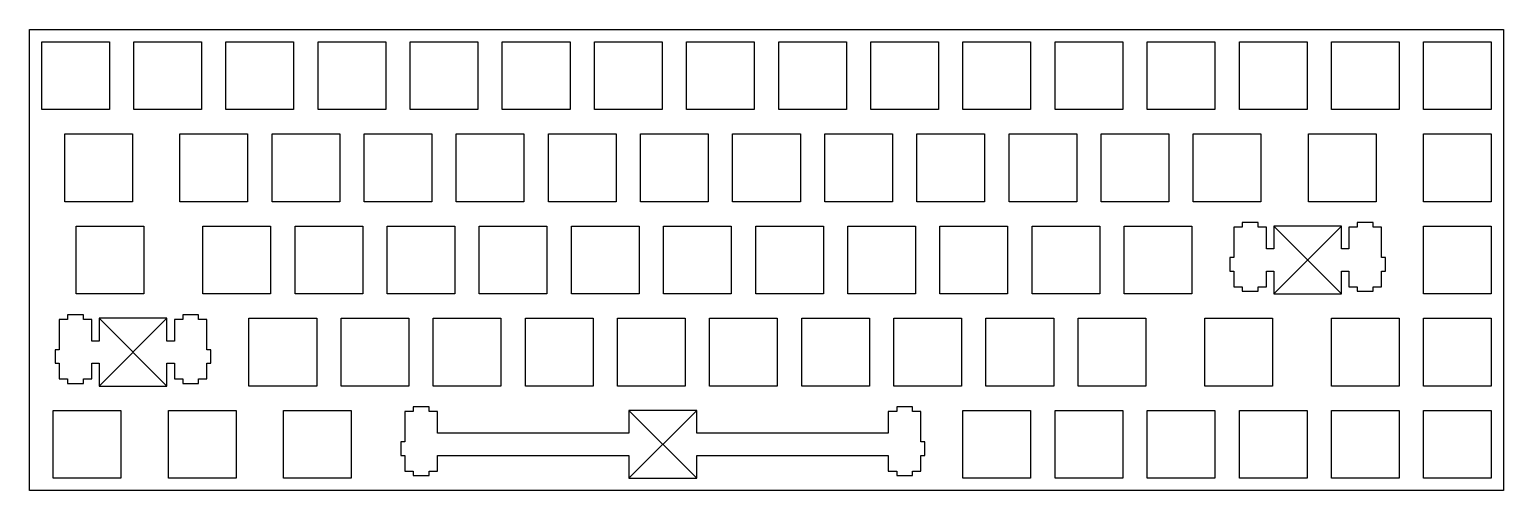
# Model space of a CAD drawing. Extents: x 0 to 305, y 0 to 96.
import ezdxf

# ---------------------------------------------------------------- set-up
doc = ezdxf.new("R2010")
doc.units = 0
doc.header["$MEASUREMENT"] = 0

msp = doc.modelspace()

# ---------------------------------------------------------------- linework, layer by layer
at = {"color": 0}
for p, q in [((0.09508, 95.5075), (304.895, 95.5075)), ((0.09508, 0.25769), (0.09508, 95.5075)), ((304.895, 95.5075), (304.895, 0.25769)), ((2.61965, 92.9831), (16.6192, 92.9831)), ((2.61965, 78.9838), (2.61965, 92.9831)), ((16.6192, 92.9831), (16.6192, 78.9838)), ((21.6697, 92.9831), (35.669, 92.9831)), ((21.6697, 78.9838), (21.6697, 92.9831)), ((35.669, 92.9831), (35.669, 78.9838)), ((40.7197, 92.9831), (54.719, 92.9831)), ((40.7197, 78.9838), (40.7197, 92.9831)), ((54.719, 92.9831), (54.719, 78.9838)), ((59.7697, 92.9831), (73.769, 92.9831)), ((59.7697, 78.9838), (59.7697, 92.9831)), ((73.769, 92.9831), (73.769, 78.9838)), ((78.8197, 92.9831), (92.819, 92.9831)), ((78.8197, 78.9838), (78.8197, 92.9831)), ((92.819, 92.9831), (92.819, 78.9838)), ((97.8683, 92.9831), (111.869, 92.9831)), ((97.8683, 78.9838), (97.8683, 92.9831)), ((111.869, 92.9831), (111.869, 78.9838)), ((116.918, 92.9831), (130.919, 92.9831)), ((116.918, 78.9838), (116.918, 92.9831)), ((130.919, 92.9831), (130.919, 78.9838)), ((135.97, 92.9831), (149.969, 92.9831)), ((135.97, 78.9838), (135.97, 92.9831)), ((149.969, 92.9831), (149.969, 78.9838)), ((155.02, 92.9831), (169.019, 92.9831)), ((155.02, 78.9838), (155.02, 92.9831)), ((169.019, 92.9831), (169.019, 78.9838)), ((174.07, 92.9831), (188.069, 92.9831)), ((174.07, 78.9838), (174.07, 92.9831)), ((188.069, 92.9831), (188.069, 78.9838)), ((193.12, 92.9831), (207.119, 92.9831)), ((193.12, 78.9838), (193.12, 92.9831)), ((207.119, 92.9831), (207.119, 78.9838)), ((212.17, 92.9831), (226.169, 92.9831)), ((212.17, 78.9838), (212.17, 92.9831)), ((226.169, 92.9831), (226.169, 78.9838)), ((231.22, 92.9831), (245.219, 92.9831)), ((231.22, 78.9838), (231.22, 92.9831)), ((245.219, 92.9831), (245.219, 78.9838)), ((250.27, 92.9831), (264.269, 92.9831)), ((250.27, 78.9838), (250.27, 92.9831)), ((264.269, 92.9831), (264.269, 78.9838)), ((269.32, 92.9831), (283.319, 92.9831)), ((269.32, 78.9838), (269.32, 92.9831)), ((283.319, 92.9831), (283.319, 78.9838)), ((288.37, 92.9831), (302.369, 92.9831)), ((288.37, 78.9838), (288.37, 92.9831)), ((302.369, 92.9831), (302.369, 78.9838)), ((16.6192, 78.9838), (2.61965, 78.9838)), ((35.669, 78.9838), (21.6697, 78.9838)), ((54.719, 78.9838), (40.7197, 78.9838)), ((73.769, 78.9838), (59.7697, 78.9838)), ((92.819, 78.9838), (78.8197, 78.9838)), ((111.869, 78.9838), (97.8683, 78.9838)), ((130.919, 78.9838), (116.918, 78.9838)), ((149.969, 78.9838), (135.97, 78.9838)), ((169.019, 78.9838), (155.02, 78.9838)), ((188.069, 78.9838), (174.07, 78.9838)), ((207.119, 78.9838), (193.12, 78.9838)), ((226.169, 78.9838), (212.17, 78.9838)), ((245.219, 78.9838), (231.22, 78.9838)), ((264.269, 78.9838), (250.27, 78.9838)), ((283.319, 78.9838), (269.32, 78.9838)), ((302.369, 78.9838), (288.37, 78.9838)), ((7.38216, 73.9331), (21.3817, 73.9331)), ((7.38216, 59.9338), (7.38216, 73.9331)), ((21.3817, 73.9331), (21.3817, 59.9338)), ((31.1947, 73.9331), (45.194, 73.9331)), ((31.1947, 59.9338), (31.1947, 73.9331)), ((45.194, 73.9331), (45.194, 59.9338)), ((50.2447, 73.9331), (64.244, 73.9331)), ((50.2447, 59.9338), (50.2447, 73.9331)), ((64.244, 73.9331), (64.244, 59.9338)), ((69.2947, 73.9331), (83.294, 73.9331)), ((69.2947, 59.9338), (69.2947, 73.9331)), ((83.294, 73.9331), (83.294, 59.9338)), ((88.3447, 73.9331), (102.344, 73.9331)), ((88.3447, 59.9338), (88.3447, 73.9331)), ((102.344, 73.9331), (102.344, 59.9338)), ((107.395, 73.9331), (121.394, 73.9331)), ((107.395, 59.9338), (107.395, 73.9331)), ((121.394, 73.9331), (121.394, 59.9338)), ((126.445, 73.9331), (140.444, 73.9331)), ((126.445, 59.9338), (126.445, 73.9331)), ((140.444, 73.9331), (140.444, 59.9338)), ((145.495, 73.9331), (159.494, 73.9331)), ((145.495, 59.9338), (145.495, 73.9331)), ((159.494, 73.9331), (159.494, 59.9338)), ((164.545, 73.9331), (178.544, 73.9331)), ((164.545, 59.9338), (164.545, 73.9331)), ((178.544, 73.9331), (178.544, 59.9338)), ((183.595, 73.9331), (197.594, 73.9331)), ((183.595, 59.9338), (183.595, 73.9331)), ((197.594, 73.9331), (197.594, 59.9338)), ((202.645, 73.9331), (216.644, 73.9331)), ((202.645, 59.9338), (202.645, 73.9331)), ((216.644, 73.9331), (216.644, 59.9338)), ((221.695, 73.9331), (235.694, 73.9331)), ((221.695, 59.9338), (221.695, 73.9331)), ((235.694, 73.9331), (235.694, 59.9338)), ((240.745, 73.9331), (254.744, 73.9331)), ((240.745, 59.9338), (240.745, 73.9331)), ((254.744, 73.9331), (254.744, 59.9338)), ((264.557, 73.9331), (278.557, 73.9331)), ((264.557, 59.9338), (264.557, 73.9331)), ((278.557, 73.9331), (278.557, 59.9338)), ((288.37, 73.9331), (302.369, 73.9331)), ((288.37, 59.9338), (288.37, 73.9331)), ((302.369, 73.9331), (302.369, 59.9338)), ((21.3817, 59.9338), (7.38216, 59.9338)), ((45.194, 59.9338), (31.1947, 59.9338)), ((64.244, 59.9338), (50.2447, 59.9338)), ((83.294, 59.9338), (69.2947, 59.9338)), ((102.344, 59.9338), (88.3447, 59.9338)), ((121.394, 59.9338), (107.395, 59.9338)), ((140.444, 59.9338), (126.445, 59.9338)), ((159.494, 59.9338), (145.495, 59.9338)), ((178.544, 59.9338), (164.545, 59.9338)), ((197.594, 59.9338), (183.595, 59.9338)), ((216.644, 59.9338), (202.645, 59.9338)), ((235.694, 59.9338), (221.695, 59.9338)), ((254.744, 59.9338), (240.745, 59.9338)), ((278.557, 59.9338), (264.557, 59.9338)), ((302.369, 59.9338), (288.37, 59.9338)), ((9.76203, 54.8831), (23.7629, 54.8831)), ((9.76203, 40.8838), (9.76203, 54.8831)), ((23.7629, 54.8831), (23.7629, 40.8838)), ((35.9572, 54.8831), (49.9565, 54.8831)), ((35.9572, 40.8838), (35.9572, 54.8831)), ((49.9565, 54.8831), (49.9565, 40.8838)), ((55.0072, 54.8831), (69.0065, 54.8831)), ((55.0072, 40.8838), (55.0072, 54.8831)), ((69.0065, 54.8831), (69.0065, 40.8838)), ((74.0572, 54.8831), (88.0565, 54.8831)), ((74.0572, 40.8838), (74.0572, 54.8831)), ((88.0565, 54.8831), (88.0565, 40.8838)), ((93.1072, 54.8831), (107.107, 54.8831)), ((93.1072, 40.8838), (93.1072, 54.8831)), ((107.107, 54.8831), (107.107, 40.8838)), ((112.157, 54.8831), (126.157, 54.8831)), ((112.157, 40.8838), (112.157, 54.8831)), ((126.157, 54.8831), (126.157, 40.8838)), ((131.207, 54.8831), (145.207, 54.8831)), ((131.207, 40.8838), (131.207, 54.8831)), ((145.207, 54.8831), (145.207, 40.8838)), ((150.257, 54.8831), (164.257, 54.8831)), ((150.257, 40.8838), (150.257, 54.8831)), ((164.257, 54.8831), (164.257, 40.8838)), ((169.307, 54.8831), (183.307, 54.8831)), ((169.307, 40.8838), (169.307, 54.8831)), ((183.307, 54.8831), (183.307, 40.8838)), ((188.357, 54.8831), (202.357, 54.8831)), ((188.357, 40.8838), (188.357, 54.8831)), ((202.357, 54.8831), (202.357, 40.8838)), ((207.407, 54.8831), (221.407, 54.8831)), ((207.407, 40.8838), (207.407, 54.8831)), ((221.407, 54.8831), (221.407, 40.8838)), ((226.457, 54.8831), (240.457, 54.8831)), ((226.457, 40.8838), (226.457, 54.8831)), ((240.457, 54.8831), (240.457, 40.8838)), ((254.163, 55.6342), (250.862, 55.6342)), ((250.862, 55.6342), (250.862, 54.6531)), ((254.163, 54.6531), (254.163, 55.6342)), ((271.413, 54.8831), (257.412, 54.8831)), ((257.412, 54.8831), (257.412, 50.1841)), ((271.413, 50.1841), (271.413, 54.8831)), ((277.963, 55.6342), (274.664, 55.6342)), ((274.664, 55.6342), (274.664, 54.6531)), ((277.963, 54.6531), (277.963, 55.6342)), ((288.37, 54.8831), (302.369, 54.8831)), ((288.37, 40.8838), (288.37, 54.8831)), ((302.369, 54.8831), (302.369, 40.8838)), ((250.862, 54.6531), (249.137, 54.6531)), ((249.137, 54.6531), (249.137, 48.3832)), ((255.888, 54.6531), (254.163, 54.6531)), ((255.888, 50.1841), (255.888, 54.6531)), ((274.664, 54.6531), (272.937, 54.6531)), ((272.937, 54.6531), (272.937, 50.1841)), ((279.688, 54.6531), (277.963, 54.6531)), ((279.688, 48.3832), (279.688, 54.6531)), ((257.412, 50.1841), (255.888, 50.1841)), ((272.937, 50.1841), (271.413, 50.1841)), ((249.137, 48.3832), (248.313, 48.3832)), ((248.313, 48.3832), (248.313, 45.5843)), ((280.512, 48.3832), (279.688, 48.3832)), ((280.512, 45.5843), (280.512, 48.3832)), ((248.313, 45.5843), (249.137, 45.5843)), ((249.137, 45.5843), (249.137, 42.3542)), ((255.888, 42.3542), (255.888, 45.5843)), ((255.888, 45.5843), (257.412, 45.5843)), ((257.412, 45.5843), (257.412, 40.8838)), ((271.413, 40.8838), (271.413, 45.5843)), ((271.413, 45.5843), (272.937, 45.5843)), ((272.937, 45.5843), (272.937, 42.3542)), ((279.688, 42.3542), (279.688, 45.5843)), ((279.688, 45.5843), (280.512, 45.5843)), ((23.7629, 40.8838), (9.76203, 40.8838)), ((49.9565, 40.8838), (35.9572, 40.8838)), ((69.0065, 40.8838), (55.0072, 40.8838)), ((88.0565, 40.8838), (74.0572, 40.8838)), ((107.107, 40.8838), (93.1072, 40.8838)), ((126.157, 40.8838), (112.157, 40.8838)), ((145.207, 40.8838), (131.207, 40.8838)), ((164.257, 40.8838), (150.257, 40.8838)), ((183.307, 40.8838), (169.307, 40.8838)), ((202.357, 40.8838), (188.357, 40.8838)), ((221.407, 40.8838), (207.407, 40.8838)), ((240.457, 40.8838), (226.457, 40.8838)), ((249.137, 42.3542), (250.862, 42.3542)), ((250.862, 42.3542), (250.862, 41.4335)), ((250.862, 41.4335), (254.163, 41.4335)), ((254.163, 41.4335), (254.163, 42.3542)), ((254.163, 42.3542), (255.888, 42.3542)), ((257.412, 40.8838), (271.413, 40.8838)), ((272.937, 42.3542), (274.664, 42.3542)), ((274.664, 42.3542), (274.664, 41.4335)), ((274.664, 41.4335), (277.963, 41.4335)), ((277.963, 41.4335), (277.963, 42.3542)), ((277.963, 42.3542), (279.688, 42.3542)), ((302.369, 40.8838), (288.37, 40.8838)), ((11.2765, 36.584), (7.9761, 36.584)), ((7.9761, 36.584), (7.9761, 35.6028)), ((11.2765, 35.6028), (11.2765, 36.584)), ((35.07521, 36.584), (31.7762, 36.584)), ((31.7762, 36.584), (31.7762, 35.6028)), ((35.07521, 35.6028), (35.07521, 36.584)), ((7.9761, 35.6028), (6.2509, 35.6028)), ((6.2509, 35.6028), (6.2509, 29.3328)), ((13.0004, 35.6028), (11.2765, 35.6028)), ((13.0004, 31.1339), (13.0004, 35.6028)), ((28.5254, 35.833), (14.5259, 35.833)), ((14.5259, 35.833), (14.5259, 31.1339)), ((28.5254, 31.1339), (28.5254, 35.833)), ((31.7762, 35.6028), (30.0509, 35.6028)), ((30.0509, 35.6028), (30.0509, 31.1339)), ((36.8005, 35.6028), (35.07521, 35.6028)), ((36.8005, 29.3328), (36.8005, 35.6028)), ((45.4822, 35.833), (59.4815, 35.833)), ((45.4822, 21.8336), (45.4822, 35.833)), ((59.4815, 35.833), (59.4815, 21.8336)), ((64.5322, 35.833), (78.5315, 35.833)), ((64.5322, 21.8336), (64.5322, 35.833)), ((78.5315, 35.833), (78.5315, 21.8336)), ((83.5822, 35.833), (97.5815, 35.833)), ((83.5822, 21.8336), (83.5822, 35.833)), ((97.5815, 35.833), (97.5815, 21.8336)), ((102.632, 35.833), (116.632, 35.833)), ((102.632, 21.8336), (102.632, 35.833)), ((116.632, 35.833), (116.632, 21.8336)), ((121.682, 35.833), (135.682, 35.833)), ((121.682, 21.8336), (121.682, 35.833)), ((135.682, 35.833), (135.682, 21.8336)), ((140.732, 35.833), (154.732, 35.833)), ((140.732, 21.8336), (140.732, 35.833)), ((154.732, 35.833), (154.732, 21.8336)), ((159.782, 35.833), (173.782, 35.833)), ((159.782, 21.8336), (159.782, 35.833)), ((173.782, 35.833), (173.782, 21.8336)), ((178.832, 35.833), (192.832, 35.833)), ((178.832, 21.8336), (178.832, 35.833)), ((192.832, 35.833), (192.832, 21.8336)), ((197.882, 35.833), (211.882, 35.833)), ((197.882, 21.8336), (197.882, 35.833)), ((211.882, 35.833), (211.882, 21.8336)), ((216.932, 35.833), (230.932, 35.833)), ((216.932, 21.8336), (216.932, 35.833)), ((230.932, 35.833), (230.932, 21.8336)), ((243.126, 35.833), (257.125, 35.833)), ((243.126, 21.8336), (243.126, 35.833)), ((257.125, 35.833), (257.125, 21.8336)), ((269.32, 35.833), (283.319, 35.833)), ((269.32, 21.8336), (269.32, 35.833)), ((283.319, 35.833), (283.319, 21.8336)), ((288.37, 35.833), (302.369, 35.833)), ((288.37, 21.8336), (288.37, 35.833)), ((302.369, 35.833), (302.369, 21.8336)), ((14.5259, 31.1339), (13.0004, 31.1339)), ((30.0509, 31.1339), (28.5254, 31.1339)), ((6.2509, 29.3328), (5.4254, 29.3328)), ((5.4254, 29.3328), (5.4254, 26.534)), ((37.62597, 29.3328), (36.8005, 29.3328)), ((37.62597, 26.534), (37.62597, 29.3328)), ((5.4254, 26.534), (6.2509, 26.534)), ((6.2509, 26.534), (6.2509, 23.3038)), ((13.0004, 23.3038), (13.0004, 26.534)), ((13.0004, 26.534), (14.5259, 26.534)), ((14.5259, 26.534), (14.5259, 21.8336)), ((28.5254, 21.8336), (28.5254, 26.534)), ((28.5254, 26.534), (30.0509, 26.534)), ((30.0509, 26.534), (30.0509, 23.3038)), ((36.8005, 23.3038), (36.8005, 26.534)), ((36.8005, 26.534), (37.62597, 26.534)), ((6.2509, 23.3038), (7.9761, 23.3038)), ((7.9761, 23.3038), (7.9761, 22.3818)), ((7.9761, 22.3818), (11.2765, 22.3818)), ((11.2765, 22.3818), (11.2765, 23.3038)), ((11.2765, 23.3038), (13.0004, 23.3038)), ((14.5259, 21.8336), (28.5254, 21.8336)), ((30.0509, 23.3038), (31.7762, 23.3038)), ((31.7762, 23.3038), (31.7762, 22.3818)), ((31.7762, 22.3818), (35.07521, 22.3818)), ((35.07521, 22.3818), (35.07521, 23.3038)), ((35.07521, 23.3038), (36.8005, 23.3038)), ((59.4815, 21.8336), (45.4822, 21.8336)), ((78.5315, 21.8336), (64.5322, 21.8336)), ((97.5815, 21.8336), (83.5822, 21.8336)), ((116.632, 21.8336), (102.632, 21.8336)), ((135.682, 21.8336), (121.682, 21.8336)), ((154.732, 21.8336), (140.732, 21.8336)), ((173.782, 21.8336), (159.782, 21.8336)), ((192.832, 21.8336), (178.832, 21.8336)), ((211.882, 21.8336), (197.882, 21.8336)), ((230.932, 21.8336), (216.932, 21.8336)), ((257.125, 21.8336), (243.126, 21.8336)), ((283.319, 21.8336), (269.32, 21.8336)), ((302.369, 21.8336), (288.37, 21.8336)), ((5.00091, 16.7831), (19.0004, 16.7831)), ((5.00091, 2.78364), (5.00091, 16.7831)), ((19.0004, 16.7831), (19.0004, 2.78364)), ((28.812, 16.7831), (42.8128, 16.7831)), ((28.812, 2.78364), (28.812, 16.7831)), ((42.8128, 16.7831), (42.8128, 2.78364)), ((52.626, 16.7831), (66.6253, 16.7831)), ((52.626, 2.78364), (52.626, 16.7831)), ((66.6253, 16.7831), (66.6253, 2.78364)), ((79.412, 16.55297), (77.687, 16.55297)), ((77.687, 16.55297), (77.687, 10.2829)), ((82.713, 17.53413), (79.412, 17.53413)), ((79.412, 17.53413), (79.412, 16.55297)), ((82.713, 16.55297), (82.713, 17.53413)), ((84.438, 16.55297), (82.713, 16.55297)), ((84.438, 12.08263), (84.438, 16.55297)), ((138.063, 16.7831), (124.062, 16.7831)), ((124.062, 16.7831), (124.062, 12.08263)), ((138.063, 12.08263), (138.063, 16.7831)), ((179.4124, 16.55297), (177.6869, 16.55297)), ((177.6869, 16.55297), (177.6869, 12.08263)), ((182.713, 17.53413), (179.4124, 17.53413)), ((179.4124, 17.53413), (179.4124, 16.55297)), ((182.713, 16.55297), (182.713, 17.53413)), ((184.438, 16.55297), (182.713, 16.55297)), ((184.438, 10.2829), (184.438, 16.55297)), ((193.12, 16.7831), (207.119, 16.7831)), ((193.12, 2.78364), (193.12, 16.7831)), ((207.119, 16.7831), (207.119, 2.78364)), ((212.17, 16.7831), (226.169, 16.7831)), ((212.17, 2.78364), (212.17, 16.7831)), ((226.169, 16.7831), (226.169, 2.78364)), ((231.22, 16.7831), (245.219, 16.7831)), ((231.22, 2.78364), (231.22, 16.7831)), ((245.219, 16.7831), (245.219, 2.78364)), ((250.27, 16.7831), (264.269, 16.7831)), ((250.27, 2.78364), (250.27, 16.7831)), ((264.269, 16.7831), (264.269, 2.78364)), ((269.32, 16.7831), (283.319, 16.7831)), ((269.32, 2.78364), (269.32, 16.7831)), ((283.319, 16.7831), (283.319, 2.78364)), ((288.37, 16.7831), (302.369, 16.7831)), ((288.37, 2.78364), (288.37, 16.7831)), ((302.369, 16.7831), (302.369, 2.78364)), ((77.687, 10.2829), (76.863, 10.2829)), ((76.863, 10.2829), (76.863, 7.48414)), ((124.062, 12.08263), (84.438, 12.08263)), ((177.6869, 12.08263), (138.063, 12.08263)), ((185.2621, 10.2829), (184.438, 10.2829)), ((185.2621, 7.48414), (185.2621, 10.2829)), ((76.863, 7.48414), (77.687, 7.48414)), ((77.687, 7.48414), (77.687, 4.25394)), ((84.438, 4.25394), (84.438, 7.48414)), ((84.438, 7.48414), (124.062, 7.48414)), ((124.062, 7.48414), (124.062, 2.78364)), ((138.063, 2.78364), (138.063, 7.48414)), ((138.063, 7.48414), (177.6869, 7.48414)), ((177.6869, 7.48414), (177.6869, 4.25394)), ((184.438, 4.25394), (184.438, 7.48414)), ((184.438, 7.48414), (185.2621, 7.48414)), ((77.687, 4.25394), (79.412, 4.25394)), ((79.412, 4.25394), (79.412, 3.33204)), ((79.412, 3.33204), (82.713, 3.33204)), ((82.713, 3.33204), (82.713, 4.25394)), ((82.713, 4.25394), (84.438, 4.25394)), ((177.6869, 4.25394), (179.4124, 4.25394)), ((179.4124, 4.25394), (179.4124, 3.33204)), ((179.4124, 3.33204), (182.713, 3.33204)), ((182.713, 3.33204), (182.713, 4.25394)), ((182.713, 4.25394), (184.438, 4.25394)), ((304.895, 0.25769), (0.09508, 0.25769)), ((19.0004, 2.78364), (5.00091, 2.78364)), ((42.8128, 2.78364), (28.812, 2.78364)), ((66.6253, 2.78364), (52.626, 2.78364)), ((124.062, 2.78364), (138.063, 2.78364)), ((207.119, 2.78364), (193.12, 2.78364)), ((226.169, 2.78364), (212.17, 2.78364)), ((245.219, 2.78364), (231.22, 2.78364)), ((264.269, 2.78364), (250.27, 2.78364)), ((283.319, 2.78364), (269.32, 2.78364)), ((302.369, 2.78364), (288.37, 2.78364))]:
    msp.add_line(p, q, dxfattribs=at)
at = {"linetype": 'Continuous'}
for p, q in [((271.413, 40.8838), (257.412, 54.8831)), ((257.412, 40.8838), (271.413, 54.8831)), ((28.5254, 21.8336), (14.5259, 35.833)), ((14.5259, 21.8336), (28.5254, 35.833)), ((138.063, 2.78364), (124.062, 16.7831)), ((124.062, 2.78364), (138.063, 16.7831))]:
    msp.add_line(p, q, dxfattribs=at)

doc.saveas('drawing.dxf')
